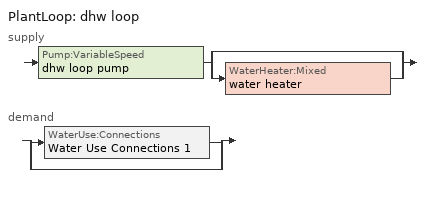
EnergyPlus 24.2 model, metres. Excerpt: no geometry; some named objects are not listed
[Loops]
PlantLoop 'dhw loop'
 supply: Pump:VariableSpeed 'dhw loop pump' > split
  | bypass
  | WaterHeater:Mixed 'water heater'
 demand: split
  | WaterUse:Connections 'Water Use Connections 1'
  | bypass
[ZoneHVAC:Baseboard:Convective:Electric]
electric baseboard: Availability Schedule=Always On Discrete; Heating Design Capacity {W}=15036.3; Efficiency=1
[Fan:SystemModel]
unit heater supply fan: Availability Schedule=Always On Discrete; Design Maximum Air Flow Rate {m3/s}=0.00141584; Speed Control Method=Discrete; Electric Power Minimum Flow Rate Fraction=0.2; Design Pressure Rise {Pa}=500; Motor Efficiency=1; Motor In Air Stream Fraction=1; Design Electric Power Consumption {W}=Autosize; Design Power Sizing Method=PowerPerFlow; Electric Power Per Unit Flow Rate {W/(m3/s)}=1e-06; Electric Power Per Unit Flow Rate Per Unit Pressure {W/((m3/s)-Pa)}=1.66667; Fan Total Efficiency=0.7; Motor Loss Radiative Fraction=0; Number of Speeds=1; Speed Flow Fraction 1=1; Speed Electric Power Fraction 1=1
[Coil:Heating:Fuel]
unit heater htg coil: Availability Schedule=Always On Discrete; Fuel Type=OtherFuel1; Burner Efficiency=0.3; Nominal Capacity {W}=0.293071; On Cycle Parasitic Electric Load {W}=0; Off Cycle Parasitic Fuel Load {W}=0
[PlantLoop]
dhw loop: Fluid Type=Water; Plant Equipment Operation Scheme=dhw loop Operation Schemes; Maximum Loop Temperature {C}=100; Minimum Loop Temperature {C}=0; Maximum Loop Flow Rate {m3/s}=0.01; Minimum Loop Flow Rate {m3/s}=0; Plant Loop Volume {m3}=0.003; Load Distribution Scheme=Optimal; Plant Loop Demand Calculation Scheme=SingleSetpoint; Common Pipe Simulation=None
[Sizing:Plant]
dhw loop: Loop Type=Heating; Design Loop Exit Temperature {C}=56; Loop Design Temperature Difference {deltaC}=5.55556; Sizing Option=NonCoincident; Zone Timesteps in Averaging Window=1; Coincident Sizing Factor Mode=None
[Pump:VariableSpeed]
dhw loop pump: Design Maximum Flow Rate {m3/s}=0.01; Design Pump Head {Pa}=1; Design Power Consumption {W}=0; Motor Efficiency=0.85; Fraction of Motor Inefficiencies to Fluid Stream=0; Coefficient 1 of the Part Load Performance Curve=0; Coefficient 2 of the Part Load Performance Curve=1; Coefficient 3 of the Part Load Performance Curve=0; Coefficient 4 of the Part Load Performance Curve=0; Design Minimum Flow Rate {m3/s}=0; Pump Control Type=Intermittent; Skin Loss Radiative Fraction=0.5; Design Power Sizing Method=PowerPerFlowPerPressure; Design Electric Power per Unit Flow Rate {W/(m3/s)}=348701.1; Design Shaft Power per Unit Flow Rate per Unit Head {W/((m3/s)-Pa)}=1.28205; Design Minimum Flow Rate Fraction=0
[WaterHeater:Mixed]
water heater: Tank Volume {m3}=0.170344; Setpoint Temperature Schedule=water heater setpoint; Deadband Temperature Difference {deltaC}=2; Maximum Temperature Limit {C}=99; Heater Control Type=Cycle; Heater Maximum Capacity {W}=5500.06; Heater Minimum Capacity {W}=0; Heater Ignition Minimum Flow Rate {m3/s}=0; Heater Ignition Delay {s}=0; Heater Fuel Type=Electricity; Heater Thermal Efficiency=1; Off Cycle Parasitic Fuel Consumption Rate {W}=0; Off Cycle Parasitic Fuel Type=Electricity; Off Cycle Parasitic Heat Fraction to Tank=0; On Cycle Parasitic Fuel Consumption Rate {W}=0; On Cycle Parasitic Fuel Type=Electricity; On Cycle Parasitic Heat Fraction to Tank=0; Ambient Temperature Indicator=Zone; Ambient Temperature Zone=conditioned space; Off Cycle Loss Coefficient to Ambient Temperature {W/K}=2.90339; Off Cycle Loss Fraction to Zone=1; On Cycle Loss Coefficient to Ambient Temperature {W/K}=2.90339; On Cycle Loss Fraction to Zone=1; Use Side Effectiveness=1; Source Side Effectiveness=1; Use Side Design Flow Rate {m3/s}=Autosize; Source Side Design Flow Rate {m3/s}=Autosize; Indirect Water Heating Recovery Time {hr}=1.5; Source Side Flow Control Mode=IndirectHeatPrimarySetpoint
[WaterHeater:Sizing]
water heater: Design Mode=PeakDraw; Time Storage Can Meet Peak Draw {hr}=0.538503; Time for Tank Recovery {hr}=0; Nominal Tank Volume for Autosizing Plant Connections {m3}=1
[SetpointManager:Scheduled]
Setpoint Manager Scheduled 1: Control Variable=Temperature; Schedule=dhw temp
[WaterUse:Connections]
Water Use Connections 1: Drain Water Heat Exchanger Type=None; Drain Water Heat Exchanger Destination=Plant; Water Use Equipment Name 1=dhw fixtures; Water Use Equipment Name 2=dhw distribution waste; Water Use Equipment Name 3=clothes washer; Water Use Equipment Name 4=dishwasher
[WaterUse:Equipment]
Name | Peak Flow Rate {m3/s} | Flow Rate Fraction Schedule | Target Temperature Schedule
dhw fixtures | 4.50646e-06 | dhw fixtures schedule | mixed water temperature schedule
dhw distribution waste | 1.36617e-06 | dhw fixtures schedule | mixed water temperature schedule
clothes washer | 9.69919e-07 | clothes washer schedule
dishwasher | 2.90872e-07 | dishwasher schedule
[PlantEquipmentOperationSchemes]
dhw loop Operation Schemes: Control Scheme Object Type 1=PlantEquipmentOperation:HeatingLoad; Control Scheme Name 1=dhw loop Heating Operation Scheme; Control Scheme Schedule Name 1=Always On Discrete
[PlantEquipmentOperation:HeatingLoad]
dhw loop Heating Operation Scheme: Load Range Lower Limit 1 {W}=0; Load Range Upper Limit 1 {W}=1000000000; Range Equipment List Name 1=dhw loop Heating Equipment List
[PlantEquipmentList]
dhw loop Heating Equipment List: WaterHeater:Mixed, water heater
[EnergyManagementSystem:GlobalVariable]
infil_program_Qfan
infil_program_Qinf
natural_vent_program_Qnv
natural_vent_program_Qwhf
[EnergyManagementSystem:Sensor]
Name | Output:Variable or Output:Meter Index Key | Output:Variable or Output:Meter
airflow_gain | infil flow | Infiltration Sensible Heat Gain Energy
airflow_gain_1 | natural vent flow | Infiltration Sensible Heat Gain Energy
airflow_gain_2 | whole house fan flow | Infiltration Sensible Heat Gain Energy
airflow_loss | infil flow | Infiltration Sensible Heat Loss Energy
airflow_loss_1 | natural vent flow | Infiltration Sensible Heat Loss Energy
airflow_loss_2 | whole house fan flow | Infiltration Sensible Heat Loss Energy
clg_load_cond |  | Cooling:EnergyTransfer:Zone:CONDITIONED SPACE
clg_sp_s; clg_sp_s_1 | cooling setpoint | Schedule Value
clothes_dryer_exhaust_0_sch_s | clothes dryer exhaust 0 schedule | Schedule Value
cool_season | cooling season schedule | Schedule Value
dhw_loss | water heater | Water Heater Heat Loss Energy
dhw_rtf | water heater | Water Heater Runtime Fraction
htg_load_cond |  | Heating:EnergyTransfer:Zone:CONDITIONED SPACE
htg_sp_s; htg_sp_s_1 | heating setpoint | Schedule Value
ig_ee_conv | clothes dryer | Electric Equipment Convective Heating Energy
ig_ee_conv_1 | clothes washer | Electric Equipment Convective Heating Energy
ig_ee_conv_2 | cooking range | Electric Equipment Convective Heating Energy
ig_ee_conv_3 | dishwasher | Electric Equipment Convective Heating Energy
ig_ee_conv_4 | fridge | Electric Equipment Convective Heating Energy
ig_ee_conv_5 | misc plug loads | Electric Equipment Convective Heating Energy
ig_ee_conv_6 | whole house fan | Electric Equipment Convective Heating Energy
ig_ee_rad | clothes dryer | Electric Equipment Radiant Heating Energy
ig_ee_rad_1 | clothes washer | Electric Equipment Radiant Heating Energy
ig_ee_rad_2 | cooking range | Electric Equipment Radiant Heating Energy
ig_ee_rad_3 | dishwasher | Electric Equipment Radiant Heating Energy
ig_ee_rad_4 | fridge | Electric Equipment Radiant Heating Energy
ig_ee_rad_5 | misc plug loads | Electric Equipment Radiant Heating Energy
ig_ee_rad_6 | whole house fan | Electric Equipment Radiant Heating Energy
ig_lgt_conv | interior lighting | Lights Convective Heating Energy
ig_lgt_rad | interior lighting | Lights Radiant Heating Energy
ig_lgt_vis | interior lighting | Lights Visible Radiation Heating Energy
ig_oe_conv | clothes dryer 1 | Other Equipment Convective Heating Energy
ig_oe_conv_1 | cooking range 1 | Other Equipment Convective Heating Energy
ig_oe_conv_2 | general water use latent | Other Equipment Convective Heating Energy
ig_oe_conv_3 | general water use sensible | Other Equipment Convective Heating Energy
ig_oe_conv_4 | water heater energy adjustment1 | Other Equipment Convective Heating Energy
ig_oe_rad | clothes dryer 1 | Other Equipment Radiant Heating Energy
ig_oe_rad_1 | cooking range 1 | Other Equipment Radiant Heating Energy
ig_oe_rad_2 | general water use latent | Other Equipment Radiant Heating Energy
ig_oe_rad_3 | general water use sensible | Other Equipment Radiant Heating Energy
ig_oe_rad_4 | water heater energy adjustment1 | Other Equipment Radiant Heating Energy
ig_ppl_conv | occupants | People Convective Heating Energy
ig_ppl_rad | occupants | People Radiant Heating Energy
im_conv | furniture mass conditioned space 1 | Surface Inside Face Convection Heat Gain Energy
im_conv_1 | partition wall mass | Surface Inside Face Convection Heat Gain Energy
im_ig | furniture mass conditioned space 1 | Surface Inside Face Internal Gains Radiation Heat Gain Energy
im_ig_1 | partition wall mass | Surface Inside Face Internal Gains Radiation Heat Gain Energy
im_lgt | furniture mass conditioned space 1 | Surface Inside Face Lights Radiation Heat Gain Energy
im_lgt_1 | partition wall mass | Surface Inside Face Lights Radiation Heat Gain Energy
im_sol | furniture mass conditioned space 1 | Surface Inside Face Solar Radiation Heat Gain Energy
im_sol_1 | partition wall mass | Surface Inside Face Solar Radiation Heat Gain Energy
im_surf | furniture mass conditioned space 1 | Surface Inside Face Net Surface Thermal Radiation Heat Gain Energy
im_surf_1 | partition wall mass | Surface Inside Face Net Surface Thermal Radiation Heat Gain Energy
mech_vent_bath_fan_0_sch_s | mech vent bath fan 0 schedule | Schedule Value
mech_vent_bath_fan_1_sch_s | mech vent bath fan 1 schedule | Schedule Value
mech_vent_bath_fan_2_sch_s | mech vent bath fan 2 schedule | Schedule Value
mech_vent_range_fan_0_sch_s | mech vent range fan 0 schedule | Schedule Value
mv_conv | mech vent bath fan 0 | Electric Equipment Convective Heating Energy
mv_conv_1 | mech vent bath fan 1 | Electric Equipment Convective Heating Energy
mv_conv_2 | mech vent bath fan 2 | Electric Equipment Convective Heating Energy
mv_conv_3 | mech vent house fan | Electric Equipment Convective Heating Energy
mv_conv_4 | mech vent house fan cfis | Electric Equipment Convective Heating Energy
mv_conv_5 | mech vent range fan 0 | Electric Equipment Convective Heating Energy
mv_conv_6 | mech vent house fan latent load | Other Equipment Convective Heating Energy
mv_conv_7 | mech vent house fan sensible load | Other Equipment Convective Heating Energy
mv_rad | mech vent bath fan 0 | Electric Equipment Radiant Heating Energy
mv_rad_1 | mech vent bath fan 1 | Electric Equipment Radiant Heating Energy
mv_rad_2 | mech vent bath fan 2 | Electric Equipment Radiant Heating Energy
mv_rad_3 | mech vent house fan | Electric Equipment Radiant Heating Energy
mv_rad_4 | mech vent house fan cfis | Electric Equipment Radiant Heating Energy
mv_rad_5 | mech vent range fan 0 | Electric Equipment Radiant Heating Energy
mv_rad_6 | mech vent house fan latent load | Other Equipment Radiant Heating Energy
mv_rad_7 | mech vent house fan sensible load | Other Equipment Radiant Heating Energy
natural_vent_s | natural vent schedule | Schedule Value
out_pb_s |  | Site Outdoor Air Barometric Pressure
out_wt_s |  | Site Outdoor Air Humidity Ratio
site_vw_s |  | Site Wind Speed
ss_back_out | Window1 | Surface Window Shortwave from Zone Back Out Window Heat Transfer Rate
ss_back_out_1 | Window10 | Surface Window Shortwave from Zone Back Out Window Heat Transfer Rate
ss_back_out_10 | Window19 | Surface Window Shortwave from Zone Back Out Window Heat Transfer Rate
ss_back_out_11 | Window20 | Surface Window Shortwave from Zone Back Out Window Heat Transfer Rate
ss_back_out_12 | Window21 | Surface Window Shortwave from Zone Back Out Window Heat Transfer Rate
ss_back_out_13 | Window22 | Surface Window Shortwave from Zone Back Out Window Heat Transfer Rate
ss_back_out_14 | Window23 | Surface Window Shortwave from Zone Back Out Window Heat Transfer Rate
ss_back_out_15 | Window24 | Surface Window Shortwave from Zone Back Out Window Heat Transfer Rate
ss_back_out_16 | Window25 | Surface Window Shortwave from Zone Back Out Window Heat Transfer Rate
ss_back_out_17 | Window26 | Surface Window Shortwave from Zone Back Out Window Heat Transfer Rate
ss_back_out_18 | Window27 | Surface Window Shortwave from Zone Back Out Window Heat Transfer Rate
ss_back_out_19 | Window28 | Surface Window Shortwave from Zone Back Out Window Heat Transfer Rate
ss_back_out_2 | Window11 | Surface Window Shortwave from Zone Back Out Window Heat Transfer Rate
ss_back_out_20 | Window3 | Surface Window Shortwave from Zone Back Out Window Heat Transfer Rate
ss_back_out_21 | Window30 | Surface Window Shortwave from Zone Back Out Window Heat Transfer Rate
ss_back_out_22 | Window32 | Surface Window Shortwave from Zone Back Out Window Heat Transfer Rate
ss_back_out_23 | Window33 | Surface Window Shortwave from Zone Back Out Window Heat Transfer Rate
ss_back_out_24 | Window4 | Surface Window Shortwave from Zone Back Out Window Heat Transfer Rate
ss_back_out_25 | Window6 | Surface Window Shortwave from Zone Back Out Window Heat Transfer Rate
ss_back_out_26 | Window8 | Surface Window Shortwave from Zone Back Out Window Heat Transfer Rate
ss_back_out_27 | Window9 | Surface Window Shortwave from Zone Back Out Window Heat Transfer Rate
ss_back_out_3 | Window12 | Surface Window Shortwave from Zone Back Out Window Heat Transfer Rate
ss_back_out_4 | Window13 | Surface Window Shortwave from Zone Back Out Window Heat Transfer Rate
ss_back_out_5 | Window14 | Surface Window Shortwave from Zone Back Out Window Heat Transfer Rate
ss_back_out_6 | Window15 | Surface Window Shortwave from Zone Back Out Window Heat Transfer Rate
ss_back_out_7 | Window16 | Surface Window Shortwave from Zone Back Out Window Heat Transfer Rate
ss_back_out_8 | Window17 | Surface Window Shortwave from Zone Back Out Window Heat Transfer Rate
ss_back_out_9 | Window18 | Surface Window Shortwave from Zone Back Out Window Heat Transfer Rate
ss_conv | Door1 | Surface Inside Face Convection Heat Gain Energy
ss_conv_1 | Window1 | Surface Inside Face Convection Heat Gain Energy
ss_conv_10 | Window18 | Surface Inside Face Convection Heat Gain Energy
ss_conv_11 | Window19 | Surface Inside Face Convection Heat Gain Energy
ss_conv_12 | Window20 | Surface Inside Face Convection Heat Gain Energy
ss_conv_13 | Window21 | Surface Inside Face Convection Heat Gain Energy
ss_conv_14 | Window22 | Surface Inside Face Convection Heat Gain Energy
ss_conv_15 | Window23 | Surface Inside Face Convection Heat Gain Energy
ss_conv_16 | Window24 | Surface Inside Face Convection Heat Gain Energy
ss_conv_17 | Window25 | Surface Inside Face Convection Heat Gain Energy
ss_conv_18 | Window26 | Surface Inside Face Convection Heat Gain Energy
ss_conv_19 | Window27 | Surface Inside Face Convection Heat Gain Energy
ss_conv_2 | Window10 | Surface Inside Face Convection Heat Gain Energy
ss_conv_20 | Window28 | Surface Inside Face Convection Heat Gain Energy
ss_conv_21 | Window3 | Surface Inside Face Convection Heat Gain Energy
ss_conv_22 | Window30 | Surface Inside Face Convection Heat Gain Energy
ss_conv_23 | Window32 | Surface Inside Face Convection Heat Gain Energy
ss_conv_24 | Window33 | Surface Inside Face Convection Heat Gain Energy
ss_conv_25 | Window4 | Surface Inside Face Convection Heat Gain Energy
ss_conv_26 | Window6 | Surface Inside Face Convection Heat Gain Energy
ss_conv_27 | Window8 | Surface Inside Face Convection Heat Gain Energy
ss_conv_28 | Window9 | Surface Inside Face Convection Heat Gain Energy
ss_conv_3 | Window11 | Surface Inside Face Convection Heat Gain Energy
ss_conv_4 | Window12 | Surface Inside Face Convection Heat Gain Energy
ss_conv_5 | Window13 | Surface Inside Face Convection Heat Gain Energy
ss_conv_6 | Window14 | Surface Inside Face Convection Heat Gain Energy
ss_conv_7 | Window15 | Surface Inside Face Convection Heat Gain Energy
ss_conv_8 | Window16 | Surface Inside Face Convection Heat Gain Energy
ss_conv_9 | Window17 | Surface Inside Face Convection Heat Gain Energy
ss_ig | Door1 | Surface Inside Face Internal Gains Radiation Heat Gain Energy
ss_ig_1 | Window1 | Surface Inside Face Internal Gains Radiation Heat Gain Energy
ss_ig_10 | Window18 | Surface Inside Face Internal Gains Radiation Heat Gain Energy
ss_ig_11 | Window19 | Surface Inside Face Internal Gains Radiation Heat Gain Energy
ss_ig_12 | Window20 | Surface Inside Face Internal Gains Radiation Heat Gain Energy
ss_ig_13 | Window21 | Surface Inside Face Internal Gains Radiation Heat Gain Energy
ss_ig_14 | Window22 | Surface Inside Face Internal Gains Radiation Heat Gain Energy
ss_ig_15 | Window23 | Surface Inside Face Internal Gains Radiation Heat Gain Energy
ss_ig_16 | Window24 | Surface Inside Face Internal Gains Radiation Heat Gain Energy
ss_ig_17 | Window25 | Surface Inside Face Internal Gains Radiation Heat Gain Energy
ss_ig_18 | Window26 | Surface Inside Face Internal Gains Radiation Heat Gain Energy
ss_ig_19 | Window27 | Surface Inside Face Internal Gains Radiation Heat Gain Energy
ss_ig_2 | Window10 | Surface Inside Face Internal Gains Radiation Heat Gain Energy
ss_ig_20 | Window28 | Surface Inside Face Internal Gains Radiation Heat Gain Energy
ss_ig_21 | Window3 | Surface Inside Face Internal Gains Radiation Heat Gain Energy
ss_ig_22 | Window30 | Surface Inside Face Internal Gains Radiation Heat Gain Energy
ss_ig_23 | Window32 | Surface Inside Face Internal Gains Radiation Heat Gain Energy
ss_ig_24 | Window33 | Surface Inside Face Internal Gains Radiation Heat Gain Energy
ss_ig_25 | Window4 | Surface Inside Face Internal Gains Radiation Heat Gain Energy
ss_ig_26 | Window6 | Surface Inside Face Internal Gains Radiation Heat Gain Energy
ss_ig_27 | Window8 | Surface Inside Face Internal Gains Radiation Heat Gain Energy
ss_ig_28 | Window9 | Surface Inside Face Internal Gains Radiation Heat Gain Energy
ss_ig_3 | Window11 | Surface Inside Face Internal Gains Radiation Heat Gain Energy
ss_ig_4 | Window12 | Surface Inside Face Internal Gains Radiation Heat Gain Energy
ss_ig_5 | Window13 | Surface Inside Face Internal Gains Radiation Heat Gain Energy
ss_ig_6 | Window14 | Surface Inside Face Internal Gains Radiation Heat Gain Energy
ss_ig_7 | Window15 | Surface Inside Face Internal Gains Radiation Heat Gain Energy
ss_ig_8 | Window16 | Surface Inside Face Internal Gains Radiation Heat Gain Energy
ss_ig_9 | Window17 | Surface Inside Face Internal Gains Radiation Heat Gain Energy
ss_lgt | Door1 | Surface Inside Face Lights Radiation Heat Gain Energy
ss_sol | Door1 | Surface Inside Face Solar Radiation Heat Gain Energy
ss_surf | Door1 | Surface Inside Face Net Surface Thermal Radiation Heat Gain Energy
ss_surf_1 | Window1 | Surface Inside Face Net Surface Thermal Radiation Heat Gain Energy
ss_surf_10 | Window18 | Surface Inside Face Net Surface Thermal Radiation Heat Gain Energy
ss_surf_11 | Window19 | Surface Inside Face Net Surface Thermal Radiation Heat Gain Energy
ss_surf_12 | Window20 | Surface Inside Face Net Surface Thermal Radiation Heat Gain Energy
ss_surf_13 | Window21 | Surface Inside Face Net Surface Thermal Radiation Heat Gain Energy
ss_surf_14 | Window22 | Surface Inside Face Net Surface Thermal Radiation Heat Gain Energy
ss_surf_15 | Window23 | Surface Inside Face Net Surface Thermal Radiation Heat Gain Energy
ss_surf_16 | Window24 | Surface Inside Face Net Surface Thermal Radiation Heat Gain Energy
ss_surf_17 | Window25 | Surface Inside Face Net Surface Thermal Radiation Heat Gain Energy
ss_surf_18 | Window26 | Surface Inside Face Net Surface Thermal Radiation Heat Gain Energy
ss_surf_19 | Window27 | Surface Inside Face Net Surface Thermal Radiation Heat Gain Energy
ss_surf_2 | Window10 | Surface Inside Face Net Surface Thermal Radiation Heat Gain Energy
ss_surf_20 | Window28 | Surface Inside Face Net Surface Thermal Radiation Heat Gain Energy
ss_surf_21 | Window3 | Surface Inside Face Net Surface Thermal Radiation Heat Gain Energy
ss_surf_22 | Window30 | Surface Inside Face Net Surface Thermal Radiation Heat Gain Energy
ss_surf_23 | Window32 | Surface Inside Face Net Surface Thermal Radiation Heat Gain Energy
ss_surf_24 | Window33 | Surface Inside Face Net Surface Thermal Radiation Heat Gain Energy
ss_surf_25 | Window4 | Surface Inside Face Net Surface Thermal Radiation Heat Gain Energy
ss_surf_26 | Window6 | Surface Inside Face Net Surface Thermal Radiation Heat Gain Energy
ss_surf_27 | Window8 | Surface Inside Face Net Surface Thermal Radiation Heat Gain Energy
ss_surf_28 | Window9 | Surface Inside Face Net Surface Thermal Radiation Heat Gain Energy
ss_surf_3 | Window11 | Surface Inside Face Net Surface Thermal Radiation Heat Gain Energy
ss_surf_4 | Window12 | Surface Inside Face Net Surface Thermal Radiation Heat Gain Energy
ss_surf_5 | Window13 | Surface Inside Face Net Surface Thermal Radiation Heat Gain Energy
ss_surf_6 | Window14 | Surface Inside Face Net Surface Thermal Radiation Heat Gain Energy
ss_surf_7 | Window15 | Surface Inside Face Net Surface Thermal Radiation Heat Gain Energy
ss_surf_8 | Window16 | Surface Inside Face Net Surface Thermal Radiation Heat Gain Energy
ss_surf_9 | Window17 | Surface Inside Face Net Surface Thermal Radiation Heat Gain Energy
ss_trans_in | Window1 | Surface Window Transmitted Solar Radiation Rate
ss_trans_in_1 | Window10 | Surface Window Transmitted Solar Radiation Rate
ss_trans_in_10 | Window19 | Surface Window Transmitted Solar Radiation Rate
ss_trans_in_11 | Window20 | Surface Window Transmitted Solar Radiation Rate
ss_trans_in_12 | Window21 | Surface Window Transmitted Solar Radiation Rate
ss_trans_in_13 | Window22 | Surface Window Transmitted Solar Radiation Rate
ss_trans_in_14 | Window23 | Surface Window Transmitted Solar Radiation Rate
ss_trans_in_15 | Window24 | Surface Window Transmitted Solar Radiation Rate
ss_trans_in_16 | Window25 | Surface Window Transmitted Solar Radiation Rate
ss_trans_in_17 | Window26 | Surface Window Transmitted Solar Radiation Rate
ss_trans_in_18 | Window27 | Surface Window Transmitted Solar Radiation Rate
ss_trans_in_19 | Window28 | Surface Window Transmitted Solar Radiation Rate
ss_trans_in_2 | Window11 | Surface Window Transmitted Solar Radiation Rate
ss_trans_in_20 | Window3 | Surface Window Transmitted Solar Radiation Rate
ss_trans_in_21 | Window30 | Surface Window Transmitted Solar Radiation Rate
ss_trans_in_22 | Window32 | Surface Window Transmitted Solar Radiation Rate
ss_trans_in_23 | Window33 | Surface Window Transmitted Solar Radiation Rate
ss_trans_in_24 | Window4 | Surface Window Transmitted Solar Radiation Rate
ss_trans_in_25 | Window6 | Surface Window Transmitted Solar Radiation Rate
ss_trans_in_26 | Window8 | Surface Window Transmitted Solar Radiation Rate
ss_trans_in_27 | Window9 | Surface Window Transmitted Solar Radiation Rate
ss_trans_in_3 | Window12 | Surface Window Transmitted Solar Radiation Rate
ss_trans_in_4 | Window13 | Surface Window Transmitted Solar Radiation Rate
ss_trans_in_5 | Window14 | Surface Window Transmitted Solar Radiation Rate
ss_trans_in_6 | Window15 | Surface Window Transmitted Solar Radiation Rate
ss_trans_in_7 | Window16 | Surface Window Transmitted Solar Radiation Rate
ss_trans_in_8 | Window17 | Surface Window Transmitted Solar Radiation Rate
ss_trans_in_9 | Window18 | Surface Window Transmitted Solar Radiation Rate
ss_trans_out | Window1 | Surface Inside Face Initial Transmitted Diffuse Transmitted Out Window Solar Radiation Rate
ss_trans_out_1 | Window10 | Surface Inside Face Initial Transmitted Diffuse Transmitted Out Window Solar Radiation Rate
ss_trans_out_10 | Window19 | Surface Inside Face Initial Transmitted Diffuse Transmitted Out Window Solar Radiation Rate
ss_trans_out_11 | Window20 | Surface Inside Face Initial Transmitted Diffuse Transmitted Out Window Solar Radiation Rate
ss_trans_out_12 | Window21 | Surface Inside Face Initial Transmitted Diffuse Transmitted Out Window Solar Radiation Rate
ss_trans_out_13 | Window22 | Surface Inside Face Initial Transmitted Diffuse Transmitted Out Window Solar Radiation Rate
ss_trans_out_14 | Window23 | Surface Inside Face Initial Transmitted Diffuse Transmitted Out Window Solar Radiation Rate
ss_trans_out_15 | Window24 | Surface Inside Face Initial Transmitted Diffuse Transmitted Out Window Solar Radiation Rate
ss_trans_out_16 | Window25 | Surface Inside Face Initial Transmitted Diffuse Transmitted Out Window Solar Radiation Rate
ss_trans_out_17 | Window26 | Surface Inside Face Initial Transmitted Diffuse Transmitted Out Window Solar Radiation Rate
ss_trans_out_18 | Window27 | Surface Inside Face Initial Transmitted Diffuse Transmitted Out Window Solar Radiation Rate
ss_trans_out_19 | Window28 | Surface Inside Face Initial Transmitted Diffuse Transmitted Out Window Solar Radiation Rate
ss_trans_out_2 | Window11 | Surface Inside Face Initial Transmitted Diffuse Transmitted Out Window Solar Radiation Rate
ss_trans_out_20 | Window3 | Surface Inside Face Initial Transmitted Diffuse Transmitted Out Window Solar Radiation Rate
ss_trans_out_21 | Window30 | Surface Inside Face Initial Transmitted Diffuse Transmitted Out Window Solar Radiation Rate
ss_trans_out_22 | Window32 | Surface Inside Face Initial Transmitted Diffuse Transmitted Out Window Solar Radiation Rate
ss_trans_out_23 | Window33 | Surface Inside Face Initial Transmitted Diffuse Transmitted Out Window Solar Radiation Rate
ss_trans_out_24 | Window4 | Surface Inside Face Initial Transmitted Diffuse Transmitted Out Window Solar Radiation Rate
ss_trans_out_25 | Window6 | Surface Inside Face Initial Transmitted Diffuse Transmitted Out Window Solar Radiation Rate
ss_trans_out_26 | Window8 | Surface Inside Face Initial Transmitted Diffuse Transmitted Out Window Solar Radiation Rate
ss_trans_out_27 | Window9 | Surface Inside Face Initial Transmitted Diffuse Transmitted Out Window Solar Radiation Rate
ss_trans_out_3 | Window12 | Surface Inside Face Initial Transmitted Diffuse Transmitted Out Window Solar Radiation Rate
ss_trans_out_4 | Window13 | Surface Inside Face Initial Transmitted Diffuse Transmitted Out Window Solar Radiation Rate
ss_trans_out_5 | Window14 | Surface Inside Face Initial Transmitted Diffuse Transmitted Out Window Solar Radiation Rate
ss_trans_out_6 | Window15 | Surface Inside Face Initial Transmitted Diffuse Transmitted Out Window Solar Radiation Rate
ss_trans_out_7 | Window16 | Surface Inside Face Initial Transmitted Diffuse Transmitted Out Window Solar Radiation Rate
ss_trans_out_8 | Window17 | Surface Inside Face Initial Transmitted Diffuse Transmitted Out Window Solar Radiation Rate
ss_trans_out_9 | Window18 | Surface Inside Face Initial Transmitted Diffuse Transmitted Out Window Solar Radiation Rate
s_conv | Floor1 | Surface Inside Face Convection Heat Gain Energy
s_conv_1 | Floor2 | Surface Inside Face Convection Heat Gain Energy
s_conv_10 | Roof2:0 | Surface Inside Face Convection Heat Gain Energy
s_conv_11 | Roof2:180 | Surface Inside Face Convection Heat Gain Energy
s_conv_12 | Roof2:270 | Surface Inside Face Convection Heat Gain Energy
s_conv_13 | Roof2:90 | Surface Inside Face Convection Heat Gain Energy
s_conv_14 | Slab1 | Surface Inside Face Convection Heat Gain Energy
s_conv_15 | Wall1:0 | Surface Inside Face Convection Heat Gain Energy
s_conv_16 | Wall1:180 | Surface Inside Face Convection Heat Gain Energy
s_conv_17 | Wall1:270 | Surface Inside Face Convection Heat Gain Energy
s_conv_18 | Wall1:90 | Surface Inside Face Convection Heat Gain Energy
s_conv_19 | Wall2:0 | Surface Inside Face Convection Heat Gain Energy
s_conv_2 | Floor3 | Surface Inside Face Convection Heat Gain Energy
s_conv_20 | Wall2:180 | Surface Inside Face Convection Heat Gain Energy
s_conv_21 | Wall2:270 | Surface Inside Face Convection Heat Gain Energy
s_conv_22 | Wall2:90 | Surface Inside Face Convection Heat Gain Energy
s_conv_3 | FoundationWall1 | Surface Inside Face Convection Heat Gain Energy
s_conv_4 | inferred conditioned ceiling | Surface Inside Face Convection Heat Gain Energy
s_conv_5 | inferred conditioned floor | Surface Inside Face Convection Heat Gain Energy
s_conv_6 | RimJoist1:0 | Surface Inside Face Convection Heat Gain Energy
s_conv_7 | RimJoist1:180 | Surface Inside Face Convection Heat Gain Energy
s_conv_8 | RimJoist1:270 | Surface Inside Face Convection Heat Gain Energy
s_conv_9 | RimJoist1:90 | Surface Inside Face Convection Heat Gain Energy
s_ig | Floor1 | Surface Inside Face Internal Gains Radiation Heat Gain Energy
s_ig_1 | Floor2 | Surface Inside Face Internal Gains Radiation Heat Gain Energy
s_ig_10 | Roof2:0 | Surface Inside Face Internal Gains Radiation Heat Gain Energy
s_ig_11 | Roof2:180 | Surface Inside Face Internal Gains Radiation Heat Gain Energy
s_ig_12 | Roof2:270 | Surface Inside Face Internal Gains Radiation Heat Gain Energy
s_ig_13 | Roof2:90 | Surface Inside Face Internal Gains Radiation Heat Gain Energy
s_ig_14 | Slab1 | Surface Inside Face Internal Gains Radiation Heat Gain Energy
s_ig_15 | Wall1:0 | Surface Inside Face Internal Gains Radiation Heat Gain Energy
s_ig_16 | Wall1:180 | Surface Inside Face Internal Gains Radiation Heat Gain Energy
s_ig_17 | Wall1:270 | Surface Inside Face Internal Gains Radiation Heat Gain Energy
s_ig_18 | Wall1:90 | Surface Inside Face Internal Gains Radiation Heat Gain Energy
s_ig_19 | Wall2:0 | Surface Inside Face Internal Gains Radiation Heat Gain Energy
s_ig_2 | Floor3 | Surface Inside Face Internal Gains Radiation Heat Gain Energy
s_ig_20 | Wall2:180 | Surface Inside Face Internal Gains Radiation Heat Gain Energy
s_ig_21 | Wall2:270 | Surface Inside Face Internal Gains Radiation Heat Gain Energy
s_ig_22 | Wall2:90 | Surface Inside Face Internal Gains Radiation Heat Gain Energy
s_ig_3 | FoundationWall1 | Surface Inside Face Internal Gains Radiation Heat Gain Energy
s_ig_4 | inferred conditioned ceiling | Surface Inside Face Internal Gains Radiation Heat Gain Energy
s_ig_5 | inferred conditioned floor | Surface Inside Face Internal Gains Radiation Heat Gain Energy
s_ig_6 | RimJoist1:0 | Surface Inside Face Internal Gains Radiation Heat Gain Energy
s_ig_7 | RimJoist1:180 | Surface Inside Face Internal Gains Radiation Heat Gain Energy
s_ig_8 | RimJoist1:270 | Surface Inside Face Internal Gains Radiation Heat Gain Energy
s_ig_9 | RimJoist1:90 | Surface Inside Face Internal Gains Radiation Heat Gain Energy
s_lgt | Floor1 | Surface Inside Face Lights Radiation Heat Gain Energy
s_lgt_1 | Floor2 | Surface Inside Face Lights Radiation Heat Gain Energy
s_lgt_10 | Roof2:0 | Surface Inside Face Lights Radiation Heat Gain Energy
s_lgt_11 | Roof2:180 | Surface Inside Face Lights Radiation Heat Gain Energy
s_lgt_12 | Roof2:270 | Surface Inside Face Lights Radiation Heat Gain Energy
s_lgt_13 | Roof2:90 | Surface Inside Face Lights Radiation Heat Gain Energy
s_lgt_14 | Slab1 | Surface Inside Face Lights Radiation Heat Gain Energy
s_lgt_15 | Wall1:0 | Surface Inside Face Lights Radiation Heat Gain Energy
s_lgt_16 | Wall1:180 | Surface Inside Face Lights Radiation Heat Gain Energy
s_lgt_17 | Wall1:270 | Surface Inside Face Lights Radiation Heat Gain Energy
s_lgt_18 | Wall1:90 | Surface Inside Face Lights Radiation Heat Gain Energy
s_lgt_19 | Wall2:0 | Surface Inside Face Lights Radiation Heat Gain Energy
s_lgt_2 | Floor3 | Surface Inside Face Lights Radiation Heat Gain Energy
s_lgt_20 | Wall2:180 | Surface Inside Face Lights Radiation Heat Gain Energy
s_lgt_21 | Wall2:270 | Surface Inside Face Lights Radiation Heat Gain Energy
s_lgt_22 | Wall2:90 | Surface Inside Face Lights Radiation Heat Gain Energy
s_lgt_3 | FoundationWall1 | Surface Inside Face Lights Radiation Heat Gain Energy
s_lgt_4 | inferred conditioned ceiling | Surface Inside Face Lights Radiation Heat Gain Energy
s_lgt_5 | inferred conditioned floor | Surface Inside Face Lights Radiation Heat Gain Energy
s_lgt_6 | RimJoist1:0 | Surface Inside Face Lights Radiation Heat Gain Energy
s_lgt_7 | RimJoist1:180 | Surface Inside Face Lights Radiation Heat Gain Energy
s_lgt_8 | RimJoist1:270 | Surface Inside Face Lights Radiation Heat Gain Energy
s_lgt_9 | RimJoist1:90 | Surface Inside Face Lights Radiation Heat Gain Energy
s_sol | Floor1 | Surface Inside Face Solar Radiation Heat Gain Energy
s_sol_1 | Floor2 | Surface Inside Face Solar Radiation Heat Gain Energy
s_sol_10 | Roof2:0 | Surface Inside Face Solar Radiation Heat Gain Energy
s_sol_11 | Roof2:180 | Surface Inside Face Solar Radiation Heat Gain Energy
s_sol_12 | Roof2:270 | Surface Inside Face Solar Radiation Heat Gain Energy
s_sol_13 | Roof2:90 | Surface Inside Face Solar Radiation Heat Gain Energy
s_sol_14 | Slab1 | Surface Inside Face Solar Radiation Heat Gain Energy
s_sol_15 | Wall1:0 | Surface Inside Face Solar Radiation Heat Gain Energy
s_sol_16 | Wall1:180 | Surface Inside Face Solar Radiation Heat Gain Energy
s_sol_17 | Wall1:270 | Surface Inside Face Solar Radiation Heat Gain Energy
s_sol_18 | Wall1:90 | Surface Inside Face Solar Radiation Heat Gain Energy
s_sol_19 | Wall2:0 | Surface Inside Face Solar Radiation Heat Gain Energy
s_sol_2 | Floor3 | Surface Inside Face Solar Radiation Heat Gain Energy
s_sol_20 | Wall2:180 | Surface Inside Face Solar Radiation Heat Gain Energy
s_sol_21 | Wall2:270 | Surface Inside Face Solar Radiation Heat Gain Energy
s_sol_22 | Wall2:90 | Surface Inside Face Solar Radiation Heat Gain Energy
s_sol_3 | FoundationWall1 | Surface Inside Face Solar Radiation Heat Gain Energy
s_sol_4 | inferred conditioned ceiling | Surface Inside Face Solar Radiation Heat Gain Energy
s_sol_5 | inferred conditioned floor | Surface Inside Face Solar Radiation Heat Gain Energy
s_sol_6 | RimJoist1:0 | Surface Inside Face Solar Radiation Heat Gain Energy
s_sol_7 | RimJoist1:180 | Surface Inside Face Solar Radiation Heat Gain Energy
s_sol_8 | RimJoist1:270 | Surface Inside Face Solar Radiation Heat Gain Energy
s_sol_9 | RimJoist1:90 | Surface Inside Face Solar Radiation Heat Gain Energy
s_surf | Floor1 | Surface Inside Face Net Surface Thermal Radiation Heat Gain Energy
s_surf_1 | Floor2 | Surface Inside Face Net Surface Thermal Radiation Heat Gain Energy
s_surf_10 | Roof2:0 | Surface Inside Face Net Surface Thermal Radiation Heat Gain Energy
s_surf_11 | Roof2:180 | Surface Inside Face Net Surface Thermal Radiation Heat Gain Energy
s_surf_12 | Roof2:270 | Surface Inside Face Net Surface Thermal Radiation Heat Gain Energy
s_surf_13 | Roof2:90 | Surface Inside Face Net Surface Thermal Radiation Heat Gain Energy
s_surf_14 | Slab1 | Surface Inside Face Net Surface Thermal Radiation Heat Gain Energy
s_surf_15 | Wall1:0 | Surface Inside Face Net Surface Thermal Radiation Heat Gain Energy
s_surf_16 | Wall1:180 | Surface Inside Face Net Surface Thermal Radiation Heat Gain Energy
s_surf_17 | Wall1:270 | Surface Inside Face Net Surface Thermal Radiation Heat Gain Energy
s_surf_18 | Wall1:90 | Surface Inside Face Net Surface Thermal Radiation Heat Gain Energy
s_surf_19 | Wall2:0 | Surface Inside Face Net Surface Thermal Radiation Heat Gain Energy
s_surf_2 | Floor3 | Surface Inside Face Net Surface Thermal Radiation Heat Gain Energy
s_surf_20 | Wall2:180 | Surface Inside Face Net Surface Thermal Radiation Heat Gain Energy
s_surf_21 | Wall2:270 | Surface Inside Face Net Surface Thermal Radiation Heat Gain Energy
s_surf_22 | Wall2:90 | Surface Inside Face Net Surface Thermal Radiation Heat Gain Energy
s_surf_3 | FoundationWall1 | Surface Inside Face Net Surface Thermal Radiation Heat Gain Energy
s_surf_4 | inferred conditioned ceiling | Surface Inside Face Net Surface Thermal Radiation Heat Gain Energy
s_surf_5 | inferred conditioned floor | Surface Inside Face Net Surface Thermal Radiation Heat Gain Energy
s_surf_6 | RimJoist1:0 | Surface Inside Face Net Surface Thermal Radiation Heat Gain Energy
s_surf_7 | RimJoist1:180 | Surface Inside Face Net Surface Thermal Radiation Heat Gain Energy
s_surf_8 | RimJoist1:270 | Surface Inside Face Net Surface Thermal Radiation Heat Gain Energy
s_surf_9 | RimJoist1:90 | Surface Inside Face Net Surface Thermal Radiation Heat Gain Energy
unit_heater_htg_coil_s | unit heater htg coil | Heating Coil Heating Energy
unit_heater_supply_fan_s | unit heater supply fan | Fan Electricity Energy
water_heater_energy | water heater | Water Heater Electricity Rate
water_heater_off_cycle_parasitic | water heater | Water Heater Off Cycle Parasitic Electricity Rate
water_heater_on_cycle_parasitic | water heater | Water Heater On Cycle Parasitic Electricity Rate
[EnergyManagementSystem:Actuator]
Name | Actuated Component Unique | Actuated Component Type | Actuated Component Control Type
fridge_schedule_act | fridge schedule | Schedule:Constant | Schedule Value
infil_flow_act | infil flow | Zone Infiltration | Air Exchange Flow Rate
mech_vent_house_fan_cfis_act | mech vent house fan cfis | ElectricEquipment | Electricity Rate
mech_vent_house_fan_latent_load_act | mech vent house fan latent load | OtherEquipment | Power Level
mech_vent_house_fan_sensible_load_act | mech vent house fan sensible load | OtherEquipment | Power Level
natural_vent_flow_act | natural vent flow | Zone Infiltration | Air Exchange Flow Rate
water_heater_ec_adj_act | water heater energy adjustment1 | OtherEquipment | Power Level
whole_house_fan_act | whole house fan | ElectricEquipment | Electricity Rate
whole_house_fan_flow_act | whole house fan flow | Zone Infiltration | Air Exchange Flow Rate
whole_house_fan_mix_act | whole house fan mix | ZoneMixing | Air Exchange Flow Rate
[EnergyManagementSystem:Program]
component_loads_program: Set loads_htg_walls = 0; Set loads_htg_rim_joists = 0; Set loads_htg_foundation_walls = 0; Set loads_htg_floors = 0; Set loads_htg_slabs = 0; Set loads_htg_ceilings = 0; Set loads_htg_roofs = 0; Set loads_htg_windows_conduction = 0; Set loads_htg_windows_solar = 0; Set loads_htg_doors = 0; Set loads_htg_skylights_conduction = 0; Set loads_htg_skylights_solar = 0; Set loads_htg_internal_mass = 0; Set loads_htg_intgains = 0; Set loads_htg_lighting = 0; Set loads_htg_infil = 0; Set loads_htg_mechvent = 0; Set loads_htg_natvent = 0; Set loads_htg_whf = 0; Set loads_htg_ducts = 0; Set loads_clg_walls = 0; Set loads_clg_rim_joists = 0; Set loads_clg_foundation_walls = 0; Set loads_clg_floors = 0; Set loads_clg_slabs = 0; Set loads_clg_ceilings = 0; Set loads_clg_roofs = 0; Set loads_clg_windows_conduction = 0; Set loads_clg_windows_solar = 0; Set loads_clg_doors = 0; Set loads_clg_skylights_conduction = 0; Set loads_clg_skylights_solar = 0; Set loads_clg_internal_mass = 0; Set loads_clg_intgains = 0; Set loads_clg_lighting = 0; Set loads_clg_infil = 0; Set loads_clg_mechvent = 0; Set loads_clg_natvent = 0; Set loads_clg_whf = 0; Set loads_clg_ducts = 0; Set hr_walls = 0; Set hr_walls = hr_walls + s_conv_15 + s_ig_15 + s_sol_15 + s_lgt_15 + s_surf_15; Set hr_walls = hr_walls + s_conv_16 + s_ig_16 + s_sol_16 + s_lgt_16 + s_surf_16; Set hr_walls = hr_walls + s_conv_17 + s_ig_17 + s_sol_17 + s_lgt_17 + s_surf_17; Set hr_walls = hr_walls + s_conv_18 + s_ig_18 + s_sol_18 + s_lgt_18 + s_surf_18; Set hr_walls = hr_walls + s_conv_19 + s_ig_19 + s_sol_19 + s_lgt_19 + s_surf_19; Set hr_walls = hr_walls + s_conv_20 + s_ig_20 + s_sol_20 + s_lgt_20 + s_surf_20; Set hr_walls = hr_walls + s_conv_21 + s_ig_21 + s_sol_21 + s_lgt_21 + s_surf_21; Set hr_walls = hr_walls + s_conv_22 + s_ig_22 + s_sol_22 + s_lgt_22 + s_surf_22; Set hr_rim_joists = 0; Set hr_rim_joists = hr_rim_joists + s_conv_6 + s_ig_6 + s_sol_6 + s_lgt_6 + s_surf_6; Set hr_rim_joists = hr_rim_joists + s_conv_7 + s_ig_7 + s_sol_7 + s_lgt_7 + s_surf_7; Set hr_rim_joists = hr_rim_joists + s_conv_8 + s_ig_8 + s_sol_8 + s_lgt_8 + s_surf_8; Set hr_rim_joists = hr_rim_joists + s_conv_9 + s_ig_9 + s_sol_9 + s_lgt_9 + s_surf_9; Set hr_foundation_walls = 0; Set hr_foundation_walls = hr_foundation_walls + s_conv_3 + s_ig_3 + s_sol_3 + s_lgt_3 + s_surf_3; Set hr_floors = 0; Set hr_floors = hr_floors + s_conv + s_ig + s_sol + s_lgt + s_surf; Set hr_floors = hr_floors + s_conv_2 + s_ig_2 + s_sol_2 + s_lgt_2 + s_surf_2; Set hr_slabs = 0; Set hr_slabs = hr_slabs + s_conv_14 + s_ig_14 + s_sol_14 + s_lgt_14 + s_surf_14; Set hr_ceilings = 0; Set hr_ceilings = hr_ceilings + s_conv_1 + s_ig_1 + s_sol_1 + s_lgt_1 + s_surf_1; Set hr_roofs = 0; Set hr_roofs = hr_roofs + s_conv_10 + s_ig_10 + s_sol_10 + s_lgt_10 + s_surf_10; Set hr_roofs = hr_roofs + s_conv_11 + s_ig_11 + s_sol_11 + s_lgt_11 + s_surf_11; Set hr_roofs = hr_roofs + s_conv_12 + s_ig_12 + s_sol_12 + s_lgt_12 + s_surf_12; Set hr_roofs = hr_roofs + s_conv_13 + s_ig_13 + s_sol_13 + s_lgt_13 + s_surf_13; Set hr_windows_conduction = 0; Set hr_windows_conduction = hr_windows_conduction + ss_conv_1; Set hr_windows_conduction = hr_windows_conduction + ss_ig_1; Set hr_windows_conduction = hr_windows_conduction + ss_surf_1; Set hr_windows_conduction = hr_windows_conduction + ss_conv_2; Set hr_windows_conduction = hr_windows_conduction + ss_ig_2; Set hr_windows_conduction = hr_windows_conduction + ss_surf_2; Set hr_windows_conduction = hr_windows_conduction + ss_conv_3; Set hr_windows_conduction = hr_windows_conduction + ss_ig_3; Set hr_windows_conduction = hr_windows_conduction + ss_surf_3; Set hr_windows_conduction = hr_windows_conduction + ss_conv_4; Set hr_windows_conduction = hr_windows_conduction + ss_ig_4; Set hr_windows_conduction = hr_windows_conduction + ss_surf_4; Set hr_windows_conduction = hr_windows_conduction + ss_conv_5; Set hr_windows_conduction = hr_windows_conduction + ss_ig_5; Set hr_windows_conduction = hr_windows_conduction + ss_surf_5; Set hr_windows_conduction = hr_windows_conduction + ss_conv_6; Set hr_windows_conduction = hr_windows_conduction + ss_ig_6; Set hr_windows_conduction = hr_windows_conduction + ss_surf_6; Set hr_windows_conduction = hr_windows_conduction + ss_conv_7; Set hr_windows_conduction = hr_windows_conduction + ss_ig_7; Set hr_windows_conduction = hr_windows_conduction + ss_surf_7; Set hr_windows_conduction = hr_windows_conduction + ss_conv_8; Set hr_windows_conduction = hr_windows_conduction + ss_ig_8; Set hr_windows_conduction = hr_windows_conduction + ss_surf_8; Set hr_windows_conduction = hr_windows_conduction + ss_conv_9; Set hr_windows_conduction = hr_windows_conduction + ss_ig_9; Set hr_windows_conduction = hr_windows_conduction + ss_surf_9; Set hr_windows_conduction = hr_windows_conduction + ss_conv_10; Set hr_windows_conduction = hr_windows_conduction + ss_ig_10; Set hr_windows_conduction = hr_windows_conduction + ss_surf_10; Set hr_windows_conduction = hr_windows_conduction + ss_conv_11; Set hr_windows_conduction = hr_windows_conduction + ss_ig_11; Set hr_windows_conduction = hr_windows_conduction + ss_surf_11; Set hr_windows_conduction = hr_windows_conduction + ss_conv_12; Set hr_windows_conduction = hr_windows_conduction + ss_ig_12; Set hr_windows_conduction = hr_windows_conduction + ss_surf_12; Set hr_windows_conduction = hr_windows_conduction + ss_conv_13; Set hr_windows_conduction = hr_windows_conduction + ss_ig_13; Set hr_windows_conduction = hr_windows_conduction + ss_surf_13; Set hr_windows_conduction = hr_windows_conduction + ss_conv_14; Set hr_windows_conduction = hr_windows_conduction + ss_ig_14; Set hr_windows_conduction = hr_windows_conduction + ss_surf_14; Set hr_windows_conduction = hr_windows_conduction + ss_conv_15; Set hr_windows_conduction = hr_windows_conduction + ss_ig_15; Set hr_windows_conduction = hr_windows_conduction + ss_surf_15; Set hr_windows_conduction = hr_windows_conduction + ss_conv_16; Set hr_windows_conduction = hr_windows_conduction + ss_ig_16; Set hr_windows_conduction = hr_windows_conduction + ss_surf_16; Set hr_windows_conduction = hr_windows_conduction + ss_conv_17; Set hr_windows_conduction = hr_windows_conduction + ss_ig_17; Set hr_windows_conduction = hr_windows_conduction + ss_surf_17; Set hr_windows_conduction = hr_windows_conduction + ss_conv_18; Set hr_windows_conduction = hr_windows_conduction + ss_ig_18; Set hr_windows_conduction = hr_windows_conduction + ss_surf_18; Set hr_windows_conduction = hr_windows_conduction + ss_conv_19; Set hr_windows_conduction = hr_windows_conduction + ss_ig_19; Set hr_windows_conduction = hr_windows_conduction + ss_surf_19; Set hr_windows_conduction = hr_windows_conduction + ss_conv_20; Set hr_windows_conduction = hr_windows_conduction + ss_ig_20; Set hr_windows_conduction = hr_windows_conduction + ss_surf_20; Set hr_windows_conduction = hr_windows_conduction + ss_conv_21; Set hr_windows_conduction = hr_windows_conduction + ss_ig_21; Set hr_windows_conduction = hr_windows_conduction + ss_surf_21; Set hr_windows_conduction = hr_windows_conduction + ss_conv_22; Set hr_windows_conduction = hr_windows_conduction + ss_ig_22; Set hr_windows_conduction = hr_windows_conduction + ss_surf_22; Set hr_windows_conduction = hr_windows_conduction + ss_conv_23; Set hr_windows_conduction = hr_windows_conduction + ss_ig_23; Set hr_windows_conduction = hr_windows_conduction + ss_surf_23; Set hr_windows_conduction = hr_windows_conduction + ss_conv_24; Set hr_windows_conduction = hr_windows_conduction + ss_ig_24; Set hr_windows_conduction = hr_windows_conduction + ss_surf_24; Set hr_windows_conduction = hr_windows_conduction + ss_conv_25; Set hr_windows_conduction = hr_windows_conduction + ss_ig_25; Set hr_windows_conduction = hr_windows_conduction + ss_surf_25; Set hr_windows_conduction = hr_windows_conduction + ss_conv_26; Set hr_windows_conduction = hr_windows_conduction + ss_ig_26; Set hr_windows_conduction = hr_windows_conduction + ss_surf_26; Set hr_windows_conduction = hr_windows_conduction + ss_conv_27; Set hr_windows_conduction = hr_windows_conduction + ss_ig_27; Set hr_windows_conduction = hr_windows_conduction + ss_surf_27; Set hr_windows_conduction = hr_windows_conduction + ss_conv_28; Set hr_windows_conduction = hr_windows_conduction + ss_ig_28; Set hr_windows_conduction = hr_windows_conduction + ss_surf_28; Set hr_windows_solar = 0; Set hr_windows_solar = hr_windows_solar - ss_trans_in * ZoneTimestep * 3600 + ss_back_out * ZoneTimestep * 3600 + ss_trans_out * ZoneTimestep * 3600; Set hr_windows_solar = hr_windows_solar - ss_trans_in_1 * ZoneTimestep * 3600 + ss_back_out_1 * ZoneTimestep * 3600 + ss_trans_out_1 * ZoneTimestep * 3600; Set hr_windows_solar = hr_windows_solar - ss_trans_in_2 * ZoneTimestep * 3600 + ss_back_out_2 * ZoneTimestep * 3600 + ss_trans_out_2 * ZoneTimestep * 3600; Set hr_windows_solar = hr_windows_solar - ss_trans_in_3 * ZoneTimestep * 3600 + ss_back_out_3 * ZoneTimestep * 3600 + ss_trans_out_3 * ZoneTimestep * 3600; Set hr_windows_solar = hr_windows_solar - ss_trans_in_4 * ZoneTimestep * 3600 + ss_back_out_4 * ZoneTimestep * 3600 + ss_trans_out_4 * ZoneTimestep * 3600; Set hr_windows_solar = hr_windows_solar - ss_trans_in_5 * ZoneTimestep * 3600 + ss_back_out_5 * ZoneTimestep * 3600 + ss_trans_out_5 * ZoneTimestep * 3600; Set hr_windows_solar = hr_windows_solar - ss_trans_in_6 * ZoneTimestep * 3600 + ss_back_out_6 * ZoneTimestep * 3600 + ss_trans_out_6 * ZoneTimestep * 3600; Set hr_windows_solar = hr_windows_solar - ss_trans_in_7 * ZoneTimestep * 3600 + ss_back_out_7 * ZoneTimestep * 3600 + ss_trans_out_7 * ZoneTimestep * 3600; Set hr_windows_solar = hr_windows_solar - ss_trans_in_8 * ZoneTimestep * 3600 + ss_back_out_8 * ZoneTimestep * 3600 + ss_trans_out_8 * ZoneTimestep * 3600; Set hr_windows_solar = hr_windows_solar - ss_trans_in_9 * ZoneTimestep * 3600 + ss_back_out_9 * ZoneTimestep * 3600 + ss_trans_out_9 * ZoneTimestep * 3600; Set hr_windows_solar = hr_windows_solar - ss_trans_in_10 * ZoneTimestep * 3600 + ss_back_out_10 * ZoneTimestep * 3600 + ss_trans_out_10 * ZoneTimestep * 3600; Set hr_windows_solar = hr_windows_solar - ss_trans_in_11 * ZoneTimestep * 3600 + ss_back_out_11 * ZoneTimestep * 3600 + ss_trans_out_11 * ZoneTimestep * 3600; Set hr_windows_solar = hr_windows_solar - ss_trans_in_12 * ZoneTimestep * 3600 + ss_back_out_12 * ZoneTimestep * 3600 + ss_trans_out_12 * ZoneTimestep * 3600; Set hr_windows_solar = hr_windows_solar - ss_trans_in_13 * ZoneTimestep * 3600 + ss_back_out_13 * ZoneTimestep * 3600 + ss_trans_out_13 * ZoneTimestep * 3600; Set hr_windows_solar = hr_windows_solar - ss_trans_in_14 * ZoneTimestep * 3600 + ss_back_out_14 * ZoneTimestep * 3600 + ss_trans_out_14 * ZoneTimestep * 3600; Set hr_windows_solar = hr_windows_solar - ss_trans_in_15 * ZoneTimestep * 3600 + ss_back_out_15 * ZoneTimestep * 3600 + ss_trans_out_15 * ZoneTimestep * 3600; Set hr_windows_solar = hr_windows_solar - ss_trans_in_16 * ZoneTimestep * 3600 + ss_back_out_16 * ZoneTimestep * 3600 + ss_trans_out_16 * ZoneTimestep * 3600; Set hr_windows_solar = hr_windows_solar - ss_trans_in_17 * ZoneTimestep * 3600 + ss_back_out_17 * ZoneTimestep * 3600 + ss_trans_out_17 * ZoneTimestep * 3600; Set hr_windows_solar = hr_windows_solar - ss_trans_in_18 * ZoneTimestep * 3600 + ss_back_out_18 * ZoneTimestep * 3600 + ss_trans_out_18 * ZoneTimestep * 3600; Set hr_windows_solar = hr_windows_solar - ss_trans_in_19 * ZoneTimestep * 3600 + ss_back_out_19 * ZoneTimestep * 3600 + ss_trans_out_19 * ZoneTimestep * 3600; Set hr_windows_solar = hr_windows_solar - ss_trans_in_20 * ZoneTimestep * 3600 + ss_back_out_20 * ZoneTimestep * 3600 + ss_trans_out_20 * ZoneTimestep * 3600; Set hr_windows_solar = hr_windows_solar - ss_trans_in_21 * ZoneTimestep * 3600 + ss_back_out_21 * ZoneTimestep * 3600 + ss_trans_out_21 * ZoneTimestep * 3600; Set hr_windows_solar = hr_windows_solar - ss_trans_in_22 * ZoneTimestep * 3600 + ss_back_out_22 * ZoneTimestep * 3600 + ss_trans_out_22 * ZoneTimestep * 3600; Set hr_windows_solar = hr_windows_solar - ss_trans_in_23 * ZoneTimestep * 3600 + ss_back_out_23 * ZoneTimestep * 3600 + ss_trans_out_23 * ZoneTimestep * 3600; Set hr_windows_solar = hr_windows_solar - ss_trans_in_24 * ZoneTimestep * 3600 + ss_back_out_24 * ZoneTimestep * 3600 + ss_trans_out_24 * ZoneTimestep * 3600; Set hr_windows_solar = hr_windows_solar - ss_trans_in_25 * ZoneTimestep * 3600 + ss_back_out_25 * ZoneTimestep * 3600 + ss_trans_out_25 * ZoneTimestep * 3600; Set hr_windows_solar = hr_windows_solar - ss_trans_in_26 * ZoneTimestep * 3600 + ss_back_out_26 * ZoneTimestep * 3600 + ss_trans_out_26 * ZoneTimestep * 3600; Set hr_windows_solar = hr_windows_solar - ss_trans_in_27 * ZoneTimestep * 3600 + ss_back_out_27 * ZoneTimestep * 3600 + ss_trans_out_27 * ZoneTimestep * 3600; Set hr_doors = 0; Set hr_doors = hr_doors + ss_sol; Set hr_doors = hr_doors + ss_lgt; Set hr_doors = hr_doors + ss_conv; Set hr_doors = hr_doors + ss_ig; Set hr_doors = hr_doors + ss_surf; Set hr_skylights_conduction = 0; Set hr_skylights_solar = 0; Set hr_internal_mass = 0; Set hr_internal_mass = hr_internal_mass + s_conv_4 + s_ig_4 + s_sol_4 + s_lgt_4 + s_surf_4; Set hr_internal_mass = hr_internal_mass + s_conv_5 + s_ig_5 + s_sol_5 + s_lgt_5 + s_surf_5; Set hr_internal_mass = hr_internal_mass + im_conv + im_ig + im_sol + im_lgt + im_surf; Set hr_internal_mass = hr_internal_mass + im_conv_1 + im_ig_1 + im_sol_1 + im_lgt_1 + im_surf_1; Set hr_intgains = 0; Set hr_intgains = hr_intgains - ig_ee_conv - ig_ee_rad - ig_ee_conv_1 - ig_ee_rad_1 - ig_ee_conv_2 - ig_ee_rad_2 - ig_ee_conv_3 - ig_ee_rad_3 - ig_ee_conv_4 - ig_ee_rad_4 - ig_ee_conv_5 - ig_ee_rad_5 - ig_ee_conv_6 - ig_ee_rad_6 - ig_oe_conv - ig_oe_rad - ig_oe_conv_1 - ig_oe_rad_1 - ig_oe_conv_2 - ig_oe_rad_2 - ig_oe_conv_3 - ig_oe_rad_3 - ig_oe_conv_4 - ig_oe_rad_4 - ig_ppl_conv - ig_ppl_rad; Set hr_lighting = 0; Set hr_lighting = hr_lighting - ig_lgt_conv - ig_lgt_rad - ig_lgt_vis; Set hr_infil = 0; Set hr_infil = hr_infil - airflow_gain + airflow_loss; Set hr_natvent = 0; Set hr_natvent = hr_natvent - airflow_gain_1 + airflow_loss_1; Set hr_whf = 0; Set hr_whf = hr_whf - airflow_gain_2 + airflow_loss_2; Set hr_mechvent = 0; Set hr_mechvent = hr_mechvent - mv_conv - mv_rad - mv_conv_1 - mv_rad_1 - mv_conv_2 - mv_rad_2 - mv_conv_3 - mv_rad_3 - mv_conv_4 - mv_rad_4 - mv_conv_5 - mv_rad_5 - mv_conv_6 - mv_rad_6 - mv_conv_7 - mv_rad_7; Set hr_ducts = 0; Set hr_intgains = hr_intgains + dhw_loss * (1.0*(1-dhw_rtf) + 1.0*dhw_rtf); Set htg_mode = 0; Set clg_mode = 0; If (htg_load_cond > 0); Set htg_mode = 1.0; ElseIf (clg_load_cond > 0); Set clg_mode = 0.0; Else; Set htg_season = 0; Set clg_season = 0; If ((DayOfYear >= 1) && (DayOfYear <= 365)); Set clg_season = 1; EndIf; If ((DayOfYear >= 1) && (DayOfYear <= 365)); Set htg_season = 1; EndIf; If ((airflow_gain_1 <> 0) || (airflow_loss_1 <> 0)) && (clg_season == 1); Set clg_mode = 0.0; ElseIf ((airflow_gain_2 <> 0) || (airflow_loss_2 <> 0)) && (clg_season == 1); Set clg_mode = 0.0; Else; Set Tmid_setpoint = (htg_sp_s_1 + clg_sp_s_1) / 2; If (tin_s_1 > Tmid_setpoint) && (clg_season == 1); Set clg_mode = 0.0; ElseIf (tin_s_1 < Tmid_setpoint) && (htg_season == 1); Set htg_mode = 1.0; EndIf; EndIf; EndIf; Set loads_htg_walls = loads_htg_walls + (hr_walls * htg_mode * 1); Set loads_htg_rim_joists = loads_htg_rim_joists + (hr_rim_joists * htg_mode * 1); Set loads_htg_foundation_walls = loads_htg_foundation_walls + (hr_foundation_walls * htg_mode * 1); Set loads_htg_floors = loads_htg_floors + (hr_floors * htg_mode * 1); Set loads_htg_slabs = loads_htg_slabs + (hr_slabs * htg_mode * 1); Set loads_htg_ceilings = loads_htg_ceilings + (hr_ceilings * htg_mode * 1); Set loads_htg_roofs = loads_htg_roofs + (hr_roofs * htg_mode * 1); Set loads_htg_windows_conduction = loads_htg_windows_conduction + (hr_windows_conduction * htg_mode * 1); Set loads_htg_windows_solar = loads_htg_windows_solar + (hr_windows_solar * htg_mode * 1); Set loads_htg_doors = loads_htg_doors + (hr_doors * htg_mode * 1); Set loads_htg_skylights_conduction = loads_htg_skylights_conduction + (hr_skylights_conduction * htg_mode * 1); Set loads_htg_skylights_solar = loads_htg_skylights_solar + (hr_skylights_solar * htg_mode * 1); Set loads_htg_internal_mass = loads_htg_internal_mass + (hr_internal_mass * htg_mode * 1); Set loads_htg_intgains = loads_htg_intgains + (hr_intgains * htg_mode * 1); Set loads_htg_lighting = loads_htg_lighting + (hr_lighting * htg_mode * 1); Set loads_htg_infil = loads_htg_infil + (hr_infil * htg_mode * 1); Set loads_htg_mechvent = loads_htg_mechvent + (hr_mechvent * htg_mode * 1); Set loads_htg_natvent = loads_htg_natvent + (hr_natvent * htg_mode * 1); Set loads_htg_whf = loads_htg_whf + (hr_whf * htg_mode * 1); Set loads_htg_ducts = loads_htg_ducts + (hr_ducts * htg_mode * 1); Set loads_clg_walls = loads_clg_walls + (-hr_walls * clg_mode * 1); Set loads_clg_rim_joists = loads_clg_rim_joists + (-hr_rim_joists * clg_mode * 1); Set loads_clg_foundation_walls = loads_clg_foundation_walls + (-hr_foundation_walls * clg_mode * 1); Set loads_clg_floors = loads_clg_floors + (-hr_floors * clg_mode * 1); Set loads_clg_slabs = loads_clg_slabs + (-hr_slabs * clg_mode * 1); Set loads_clg_ceilings = loads_clg_ceilings + (-hr_ceilings * clg_mode * 1); Set loads_clg_roofs = loads_clg_roofs + (-hr_roofs * clg_mode * 1); Set loads_clg_windows_conduction = loads_clg_windows_conduction + (-hr_windows_conduction * clg_mode * 1); Set loads_clg_windows_solar = loads_clg_windows_solar + (-hr_windows_solar * clg_mode * 1); Set loads_clg_doors = loads_clg_doors + (-hr_doors * clg_mode * 1); Set loads_clg_skylights_conduction = loads_clg_skylights_conduction + (-hr_skylights_conduction * clg_mode * 1); Set loads_clg_skylights_solar = loads_clg_skylights_solar + (-hr_skylights_solar * clg_mode * 1); Set loads_clg_internal_mass = loads_clg_internal_mass + (-hr_internal_mass * clg_mode * 1); Set loads_clg_intgains = loads_clg_intgains + (-hr_intgains * clg_mode * 1); Set loads_clg_lighting = loads_clg_lighting + (-hr_lighting * clg_mode * 1); Set loads_clg_infil = loads_clg_infil + (-hr_infil * clg_mode * 1); Set loads_clg_mechvent = loads_clg_mechvent + (-hr_mechvent * clg_mode * 1); Set loads_clg_natvent = loads_clg_natvent + (-hr_natvent * clg_mode * 1); Set loads_clg_whf = loads_clg_whf + (-hr_whf * clg_mode * 1); Set loads_clg_ducts = loads_clg_ducts + (-hr_ducts * clg_mode * 1)
[Schedule:Constant]
Name | Hourly Value
Always On Discrete | 1
dhw temp; water heater setpoint | 56
mixed water temperature schedule | 40.5556
[Schedule:Day:Interval]
clothes washer schedule day: No, 01:00, 0.104651, 02:00, 0.0813953, 04:00, 0.0465116, 05:00, 0.0813953, 06:00, 0.127907, 07:00, 0.255814, 08:00, 0.569767, 09:00, 0.848837, 10:00, 1, 11:00, 0.976744, 12:00, 0.872093, 13:00, 0.77907, 14:00, 0.697674, 15:00, 0.569767, 16:00, 0.593023, 17:00, 0.581395, 21:00, 0.569767, 22:00, 0.546512, 23:00, 0.372093, 24:00, 0.197674
clothes washer schedule default day; dishwasher schedule default day; dhw fixtures schedule default day: No, 24:00, 0
dishwasher schedule day: No, 01:00, 0.135135, 02:00, 0.0630631, 03:00, 0.045045, 05:00, 0.027027, 06:00, 0.0900901, 07:00, 0.18018, 08:00, 0.279279, 09:00, 0.522523, 10:00, 0.585586, 11:00, 0.504505, 12:00, 0.432432, 13:00, 0.378378, 14:00, 0.414414, 15:00, 0.324324, 17:00, 0.342342, 18:00, 0.441441, 19:00, 0.783784, 20:00, 1, 21:00, 0.810811, 22:00, 0.603604, 23:00, 0.396396, 24:00, 0.279279
dhw fixtures schedule day: No, 01:00, 0.139535, 02:00, 0.0697674, 03:00, 0.0465116, 04:00, 0.0581395, 05:00, 0.116279, 06:00, 0.395349, 07:00, 0.906977, 08:00, 1, 09:00, 0.930233, 10:00, 0.77907, 11:00, 0.651163, 12:00, 0.546512, 13:00, 0.465116, 14:00, 0.406977, 15:00, 0.383721, 16:00, 0.360465, 17:00, 0.44186, 18:00, 0.593023, 20:00, 0.697674, 21:00, 0.639535, 22:00, 0.55814, 23:00, 0.44186, 24:00, 0.302326
[Schedule:Week:Daily]
clothes washer schedule Week Rule - Jan1-Dec31: clothes washer schedule day, clothes washer schedule day, clothes washer schedule day, clothes washer schedule day, clothes washer schedule day, clothes washer schedule day, clothes washer schedule day, clothes washer schedule default day, clothes washer schedule default day, clothes washer schedule default day, clothes washer schedule default day, clothes washer schedule default day
dishwasher schedule Week Rule - Jan1-Dec31: dishwasher schedule day, dishwasher schedule day, dishwasher schedule day, dishwasher schedule day, dishwasher schedule day, dishwasher schedule day, dishwasher schedule day, dishwasher schedule default day, dishwasher schedule default day, dishwasher schedule default day, dishwasher schedule default day, dishwasher schedule default day
dhw fixtures schedule Week Rule - Jan1-Dec31: dhw fixtures schedule day, dhw fixtures schedule day, dhw fixtures schedule day, dhw fixtures schedule day, dhw fixtures schedule day, dhw fixtures schedule day, dhw fixtures schedule day, dhw fixtures schedule default day, dhw fixtures schedule default day, dhw fixtures schedule default day, dhw fixtures schedule default day, dhw fixtures schedule default day
[Schedule:Year]
clothes washer schedule: clothes washer schedule Week Rule - Jan1-Dec31, 1, 1, 12, 31
dishwasher schedule: dishwasher schedule Week Rule - Jan1-Dec31, 1, 1, 12, 31
dhw fixtures schedule: dhw fixtures schedule Week Rule - Jan1-Dec31, 1, 1, 12, 31
